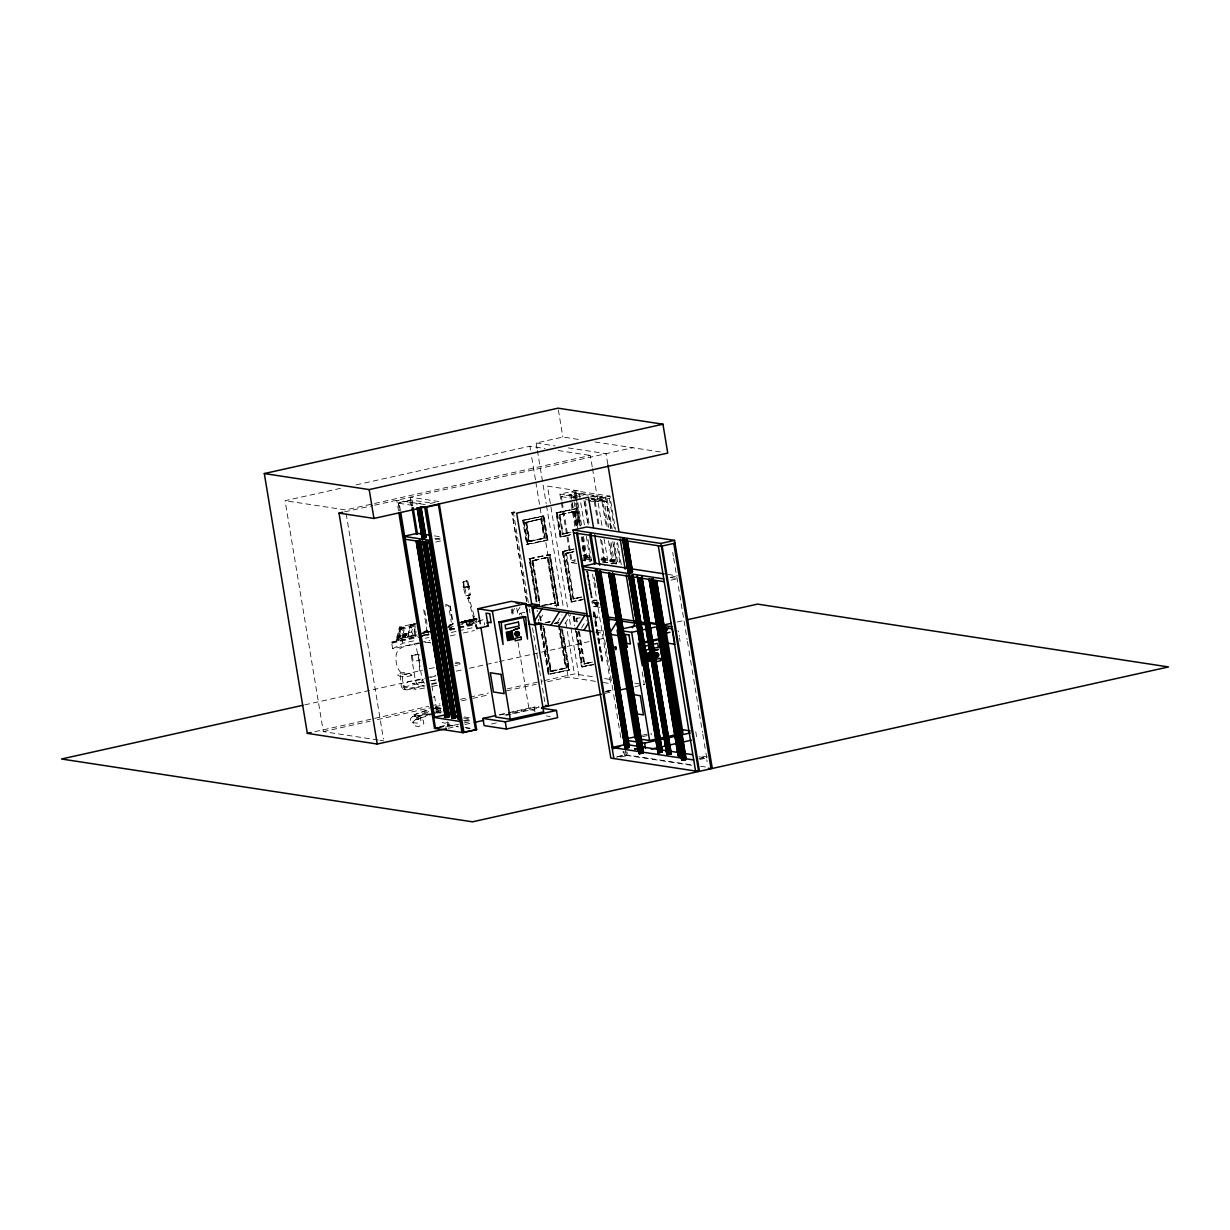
<?xml version="1.0" encoding="UTF-8"?>
<svg xmlns="http://www.w3.org/2000/svg" width="1230" height="1230" viewBox="0 0 1230 1230"><rect width="100%" height="100%" fill="white"/><g stroke="black" fill="none" stroke-linecap="round" stroke-linejoin="round"><path stroke-width="0.75" stroke-dasharray="5 3.75" d="M411.773 675.27C408.913 676.746 397.09 678.284 397.966 673.856L403.163 672.579L409.959 673.61L411.773 675.27L403.102 673.994L397.459 675.101M455.53 662.201C462.926 662.217 460.497 666.583 454.931 665.661M596.012 604.96L595.243 603.223L596.873 602.346L598.318 605.314L596.796 604.776L596.442 602.577L594.644 602.469L595.043 604.806L597.642 604.084M419.215 670.904L419.507 666.26A44.465 16.728 77.5 0 0 416.709 649.409L415.033 644.474L414.064 644.32M399.489 627.039L400.211 628.407L396.89 641.015L396.168 639.646L399.489 627.039L417.293 623.087M401.011 629.345L397.997 640.769L403.286 637.924L401.011 629.345L414.864 626.27M405.116 636.417L402.748 636.94L406.177 636.356L406.946 633.404L405.331 636.54M414.233 624.133L410.513 624.963L407.637 637.232L413.203 635.987L414.987 629.237M407.637 637.232L410.513 624.963M409.375 632.466L411.604 631.974L413.065 626.424M415.187 627.1L413.203 635.987M415.31 630.775L413.572 637.294L416.217 635.879M416.124 631.651L414.695 637.048L413.972 635.679M528.946 541.538L525.748 522.289L541.338 518.814L544.521 538.063L528.946 541.538L525.748 522.289M541.692 518.876L526.117 522.335L529.3 541.584L544.89 538.125L541.692 518.876L526.117 522.335M532.498 560.834L548.073 557.359L532.498 560.834L539.447 602.885M570.981 532.175L562.325 534.097L569.859 531.883M559.496 514.909L575.087 511.449L559.496 514.909L562.694 534.158L569.613 532.621M558.974 624.763L566.031 667.967L550.44 671.442L543.183 626.055M581.729 597.134L573.072 599.056L580.606 596.842M592.491 662.078L583.835 664L591.369 661.802M408.898 631.559L407.914 634.08L409.39 636.556M475.503 619.151L474.765 619.32M538.356 621.135L538.479 619.382M511.941 612.74L514.817 608.127M517.277 611.556L520.167 606.943M540.139 619.244L544.629 612.048M557.205 622.58L561.956 614.969M564.97 623.764L570.674 614.631M581.498 627.961L586.249 620.351M594.966 620.012L597.811 615.446L593.152 614.739M596.581 603.423L598.211 602.546M596.658 603.945L595.043 604.806M463.402 581.467L463.833 587.202L464.648 587.14M463.741 581.452L464.171 587.187M472.627 620.166L473.104 619.551L465.801 621.365L466.739 624.917L477.87 622.442L477.086 619.49L458.129 623.548M467.661 621.242L468.323 620.981M411.573 624.194L410.097 625.809L411.573 628.299L415.263 626.193L413.787 623.702M411.604 636.064L413.08 634.449L411.127 631.052L411.604 631.974M461.973 623.672C461.219 621.719 465.616 622.611 473.058 621.196L474.349 619.228M462.465 622.934C466.585 620.458 459.236 625.24 465.232 622.334L466.601 621.657M464.525 621.657L464.448 622.272M464.894 621.811L464.356 621.827M467.385 621.442L466.016 622.764L469.676 620.366L468.43 621.611M468.077 621.119L468.584 620.704M470.952 620.443L469.276 622.042L470.46 620.796M471.428 620.366L471.69 620.443M469.091 621.473L474.257 619.966M526.071 522.612L541.338 518.814M529.3 541.584L544.89 538.125M574.718 511.388L559.143 514.863L574.718 511.388L577.962 530.361M562.694 534.158L570.582 532.006M547.704 557.313L532.129 560.772L547.704 557.313L555.268 603.023L541.692 605.498M581.344 596.95L573.441 599.118L565.877 553.408L572.796 551.855M550.809 671.488L566.384 668.028L550.809 671.488L543.245 625.778M578.746 631.159L584.188 664.062L592.091 661.909M435.266 713.431L438.557 710.479L440.924 710.156M423.704 609.634L426.672 629.775L427.717 630.867L424.242 632.866L427.563 630.267M448.796 625.255L452.702 623.979L449.442 604.314L445.398 604.806M462.495 621.673L461.542 621.903L465.74 620.843M464.94 621.15L467.093 620.581M434.236 713.6L417.016 719.273L416.693 717.797L428.778 709.879M460.866 622.918L476.225 619.443M464.356 621.15L465.432 620.919M416.693 717.797L428.732 711.54M422.505 632.589L427.087 630.083M427.64 630.575L424.166 632.558L429.408 631.405M446.874 627.515L450.349 625.516M448.535 626.808L452.64 624.456L453.194 626.516L449.088 628.868M440.509 710.479L437.034 712.493L436.312 707.634L440.279 708.972L440.509 710.479L434.098 712.493M468.092 595.12L469.414 597.872L467.677 598.272L467.216 595.32M469.414 597.872L467.8 598.195M467.185 621.627L465.232 622.334M418.661 642.936L392.647 648.733L391.555 642.152L392.186 643.121L401.964 637.878L416.832 634.572M392.647 648.733L402.856 643.259L415.863 640.353M461.081 622.011L462.495 621.55M463.372 621.319L462.296 621.611M465.709 620.966L466.447 620.781M465.801 621.365L468.323 620.012L469.26 623.564L466.739 624.917M467.861 620.474L469.845 619.874L467.8 620.489M469.568 620.12L470.859 619.705M471.274 619.597C470.798 619.905 472.505 619.305 469.983 620.012M473.796 619.536L475.702 618.505L476.948 623.241M475.057 619.136L473.35 619.643M462.911 621.565L464.171 621.196M431.407 713.738L414.418 716.321L414.079 714.83L429.116 709.326M414.418 716.321L431.838 713.154M417.016 719.273L431.315 713.631M434.882 708.665L436.466 707.711L434.621 696.58L432.914 696.626M461.819 621.75L479.454 617.537M414.079 714.83L428.532 709.618M465.078 621.012L464.217 621.304M467.954 598.211L473.827 619.12L474.934 618.875L469.137 597.949M430.685 677.469L435.835 675.793M433.022 697.395L434.621 696.58M404.193 687.001L422.136 682.65L421.782 680.636L423.412 679.268L408.114 681.605L404.055 685.002L404.193 687.001L416.57 689.538L425.642 687.801M537.095 448.673L536.157 442.985L562.863 437.05L579.868 439.648M378.087 739.999L323.305 731.619L285.083 500.687L343.001 487.787M356.085 484.881L529.884 446.198L544.998 448.52M592.214 466.8L590.323 455.438L345.522 509.927L285.083 500.687M344.6 511.849L372.613 505.622M374.489 505.207L632.774 447.735M430.346 503.454L437.173 501.948M576.809 563.509L571.289 562.679L559.942 494.106L574.963 490.77L609.926 496.105L615.446 529.469M561.941 500.41L561.311 496.659L576.332 493.322L609.342 498.365L614.308 528.362M526.532 601.239L511.818 512.418L515.508 511.603M526.824 601.332L512.157 512.664L515.893 511.818M609.926 496.105L594.905 499.457L599.195 525.395M588.832 500.871L594.321 501.717L609.342 498.365M435.297 539.247L440.432 538.11M585.649 499.595L602.1 502.117L606.544 501.117L611.126 528.746M522.642 520.305L543.168 515.923L547.15 539.97L526.625 544.352L522.642 520.305L544.014 516.047L547.996 540.108L527.962 544.567L523.488 520.428L544.014 516.047M569.967 535.035L560.004 536.926L556.022 512.879L576.547 508.482M556.022 512.879L577.393 508.62L556.883 513.002L560.865 537.064L570.443 535.112M435.758 542.015L440.878 540.877M529.1 540.954L544.521 538.063M560.004 536.926L570.935 534.496M526.625 544.352L547.996 540.108M536.142 601.824L529.023 558.789L549.533 554.407L557.897 604.929L553.761 605.667M562.402 551.363L571.243 601.962L562.402 551.363L573.334 548.934M529.023 558.789L550.379 554.546L558.743 605.052L555.099 605.867M562.879 551.44L574.179 549.057M536.987 601.962L529.869 558.927L550.379 554.546M583.02 599.656L571.612 602.008L563.248 551.486L572.842 549.549M573.072 599.056L565.508 553.346L574.164 551.424M573.195 552.039L565.508 553.346M565.877 553.408L573.918 552.147M562.248 502.286L571.873 560.419L575.21 559.665M583.558 557.82L590.554 557.636M571.289 562.679L574.825 561.895M591.83 560.173L586.31 559.327L581.867 560.327L591.061 561.726M466.109 580.821L467.707 581.083L469.107 586.157L463.264 587.264L462.695 582.051L466.8 580.76L469.107 586.157L470.337 594.905L465.663 595.797L463.264 587.264L464.602 587.156L466.708 595.72M600.886 559.373L611.864 561.049L616.307 560.065L613.263 541.646M465.663 595.797L470.337 594.905M611.556 563.97L619.905 562.125L616.799 543.368M468.415 598.149L469.291 597.949M445.076 606.129L448.596 605.391L451.256 622.211M410.759 625.424L416.324 624.179M400.211 628.407L418.016 624.456M398.028 635.941L398.858 635.756M399.15 635.695L399.981 635.51M400.257 635.449L401.088 635.264M405.962 634.188L406.792 634.004M474.841 618.844L473.827 619.12M397.982 636.141L398.812 635.956M399.089 635.895L399.919 635.71M400.211 635.649L401.041 635.464M405.9 634.373L406.746 634.188M458.329 622.795L476.886 618.721M476.917 618.89L472.627 620.474M397.828 636.74L398.658 636.556M398.935 636.494L399.765 636.294M400.042 636.233L400.888 636.048M405.746 634.972L406.592 634.788M449.396 625.347L453.316 624.071L450.057 604.407L449.027 604.007M397.767 636.925L398.612 636.74M398.889 636.679L399.719 636.494M399.996 636.433L400.826 636.248M405.7 635.172L406.53 634.988M397.567 637.724L400.673 636.848M405.485 635.956L406.377 635.572M542.43 605.606L555.637 603.069L541.784 606.159M424.089 632.266L428.947 631.19M670.596 577.393L675.731 576.255M424.242 632.866L429.116 631.774M418.692 634.157L429.854 631.682M448.443 627.546L455.869 625.885M457.729 625.47L476.318 621.335M478.178 620.919L483.759 619.689L484.651 625.055M396.168 639.646L417.139 634.849M419.999 634.157L429.039 632.143M469.26 623.564L480.392 621.088M520.013 613.34L527.132 611.756M570.766 601.885L583.512 599.041M391.555 642.152L417.585 636.356M419.43 635.956L428.732 633.88M449.181 629.33L456.607 627.669M458.467 627.269L473.35 623.948M554.622 605.79L558.743 605.052M571.612 602.008L582.543 599.579M392.047 642.229L416.201 636.848M423.643 635.203L429.224 633.957M449.657 629.406L457.099 627.746M458.959 627.331L473.827 624.025M671.057 580.16L676.177 579.007M422.367 635.818L429.593 634.219M392.186 643.121L416.355 637.74M418.215 637.34L429.362 634.849M449.811 630.298L457.252 628.653M459.113 628.238L473.996 624.825L472.874 620.627M425.165 638.293L428.886 637.463M451.179 632.497L456.76 631.251M458.621 630.836L473.488 627.531M420.522 642.521L429.824 640.446M450.272 635.91L455.838 634.665M463.28 633.004L474.426 630.529M421.183 642.737C413.526 645.858 398.489 643.905 396.26 654.498C395.322 660.879 396.46 668.936 401.672 673.256L405.07 674.163L422.551 670.15M595.182 603.93L597.688 603.377L596.719 603.223M596.519 604.13L599.025 603.576M545.228 622.534L551.178 621.381M546.089 622.657L549.718 621.842M546.566 622.734L550.21 621.919M554.991 623.026L558.82 622.318M576.87 621.95L576.27 618.306L580.083 617.583M554.253 623.595L557.928 622.78M580.253 617.814L576.27 618.306M405.285 689.769L403.255 687.047L402.241 675.162L400.288 674.87L401.318 686.74L403.332 689.476L407.222 689.892L425.026 685.94L417.231 684.572L415.463 680.866L411.281 655.605L418.923 654.268L419.922 660.279L412.281 661.617M554.976 623.702L558.666 622.887M411.281 655.605L418.923 654.268M304.733 704.867L424.488 678.222M426.364 677.807L435.712 675.731M456.299 671.149L461.911 669.904M469.399 668.228L497.458 661.986M499.334 661.571L531.145 654.498M533.005 654.068L589.139 641.583M598.503 639.508L604.115 638.247M677.084 622.011L684.572 620.351M423.089 685.633L403.332 689.476M431.484 683.772L436.819 682.588M431.699 684.449L437.019 683.265M432.56 686.355L437.573 685.233M550.61 670.857L566.031 667.967M584.188 664.062L591.123 662.524M540.078 625.609L548.134 674.255L568.644 669.873L561.833 628.715M575.01 627.546L581.513 666.829L594.259 664M548.134 674.255L569.505 670.012L562.986 630.713M581.513 666.829L593.291 664.538M540.616 623.871L548.98 674.394L569.505 670.012M576.486 631.421L582.359 666.968L593.783 664.6M314.803 731.696L428.716 706.343M430.592 705.928L439.925 703.852M460.466 699.286L467.938 697.625M469.814 697.195L488.479 693.043M507.16 688.892L542.645 680.99M544.506 680.574L574.395 673.932L595.182 677.1M323.305 731.619L370.03 721.226M377.502 719.565L433.56 707.096M435.435 706.666L441.047 705.42M461.604 700.854L470.936 698.778M472.812 698.363L489.632 694.612M506.452 690.876L536.357 684.218M547.565 681.727L568.122 677.146L595.95 681.405M432.606 708.941L436.635 708.049L440.694 711.048M446.89 722.671L444.66 723.179L439.925 721.626M463.572 720.688L470.398 719.166M439.71 726.669L448.012 724.808L457.468 726.254M464.632 721.318L471.274 719.827M438.926 727.345L448.181 725.27L458.621 726.869M438.926 727.699L449.165 725.423L448.566 721.733M499.395 714.753L506.714 713.123M508.543 712.724L534.127 707.019L539.709 707.88L504.238 715.783M605.852 691.352L613.662 689.615M445.414 727.145L462.234 723.394M464.11 722.979L471.582 721.318M499.611 715.076L510.834 712.585M512.695 712.17L538.863 706.343M606.129 691.383L613.616 689.707M605.314 691.967L612.817 690.307M505.007 714.968L510.573 713.723M512.418 713.308L529.115 709.602L534.573 710.433M448.197 728.252L457.545 726.177M465.017 724.516L472.489 722.856M605.083 693.351L613.001 691.583M634.957 686.694L644.305 684.618L641.799 669.474M491.447 724.009L496.935 722.779M642.337 735.233L651.47 733.203M642.429 736.662L651.7 734.602M617.675 756.558L624.502 755.036L692.136 765.368M616.445 757.111L626.393 754.897L690.983 764.768M620.72 757.019L627.561 755.497L626.946 751.822M698.871 758.833L707.404 756.927L699.809 755.774M699.885 759.464L706.527 757.988L707.142 761.754M431.207 680.682L436.45 679.606M429.224 668.674L434.005 667.736L434.728 665.891M434.959 708.741L440.279 708.972M430.392 680.805L434.651 680.298L437.234 683.004M440.54 712.585L436.819 713.031L435.912 707.634L441.616 707.957M423.72 682.281L412.388 683.557L427.979 681.774M442.016 711.893L436.389 712.493L435.912 707.634M469.199 586.126L467.83 586.249L469.291 594.997M434.759 707.757L436.466 707.711M424.888 642.321L430.023 642.506M436.327 708.173L442.001 708.418M594.982 441.954L660.372 451.948M536.157 442.985L555.053 445.875M568.275 447.905L606.067 453.67L607.943 465.032M558.22 450.534L590.323 455.438M583.281 495.213L574.118 493.814L575.348 501.317M590.615 496.336L607.128 498.857L612.094 528.869M580.668 496.49L569.659 494.814L570.904 502.301M589.831 497.889L602.669 499.857L607.328 527.977M559.942 494.106L576.501 496.643M591.215 498.888L606.544 501.117M576.916 497.427L573.257 496.859L578.131 526.332M591.538 499.657L604.33 501.609L608.589 527.409M576.516 498.196L571.028 497.366L575.486 496.366L580.36 525.84M561.311 496.659L570.489 498.073M511.818 512.418L515.062 512.91M438.879 501.563L410.42 497.212L411.712 506.022M512.157 512.664L513.479 512.864L529.1 607.205M429.854 502.87L410.882 499.98L397.213 503.009L416.186 505.914M410.774 500.349L409.928 500.21L410.866 505.899M425.211 504.608L396.752 500.256L398.474 510.588M583.773 547.104L585.757 562.002M585.234 555.314L590.723 556.145M601.685 557.82L616.307 560.065M583.005 555.806L590.323 556.929M601.285 558.605L614.077 560.557L610.726 540.293M601.562 559.312L619.905 562.125M584.435 556.852L589.923 557.697M584.665 557.559L591.999 558.681M601.178 560.096L617.675 562.617L614.262 541.984M434.39 535.896L441.954 537.049M602.869 561.864L619.428 564.385M580.206 558.558L591.215 560.234M602.223 561.926L613.232 563.601L609.496 541.108M434.851 538.663L444.307 540.108M667.936 574.41L677.438 575.871M571.873 560.419L575.532 560.972M670.288 577.47L675.993 578.346M595.52 600.24L596.504 600.378M595.904 602.193L596.873 602.346M597.473 602.685L598.457 602.838M593.475 606.482L594.444 606.621M557.897 604.929L549.041 554.33M593.106 616.722L601.209 617.967M596.258 630.206L603.238 631.282M595.658 632.128L603.223 633.281M424.78 610.695L427.563 627.531M604.622 678.545L610.295 679.421M634.849 683.173L644.305 684.618M603.315 682.527L610.68 683.649L592.537 574.056M455.131 663.385L460.727 664.369M418.953 660.126L419.922 660.279M546.489 715.952L550.21 716.521M464.356 716.967L470.045 717.828M463.479 718.013L471.044 719.181M698.917 756.834L706.527 757.988M465.032 727.422L470.706 728.283M466.201 728.022L469.983 728.591M700.485 766.229L706.174 767.09M379.978 740.291L383.745 740.86M428.732 642.306L430.946 643.044M424.427 683.342L422.136 679.375L417.954 654.114M435.912 710.817L440.863 713.615M577.301 618.736L576.624 618.352L577.239 622.011M466.462 580.791L468.307 586.218M410.359 626.009L410.851 626.931M472.904 619.566L472.182 619.951M415.31 714.338L415.648 715.829M418.308 717.782L418.63 719.258M672.718 552.424L673.333 556.206M673.656 558.113L674.901 565.677M675.224 567.568L676.469 575.148M676.792 577.039L678.038 584.604M678.36 586.51L687.124 639.508M687.447 641.414L688.692 648.979M689.015 650.87L690.261 658.45M690.584 660.341L691.829 667.905M692.152 669.812L693.397 677.376M693.705 679.268L702.484 732.28M702.807 734.172L704.052 741.752M704.375 743.643L705.62 751.207M705.928 753.098L707.188 760.678M695.75 731.727L696.949 738.938M679.514 637.94L680.082 641.353M617.583 542.43L621.273 564.678M610.68 528.608L605.468 497.105L570.52 491.754L572.042 501.025M612.832 541.569L616.814 565.662M602.1 502.117L606.375 527.901M608.496 540.785L611.864 561.049M592.522 468.691L602.239 527.378M604.115 538.74L608.189 563.34M601.654 540.216L605.329 562.464M594.321 501.717L598.364 526.086M600.532 539.217L604.883 565.462M585.326 500.795L589.078 523.427M584.542 502.117L588.294 524.795M625.148 747.379L626.393 754.897M625.686 751.914L626.301 755.697L623.718 755.297L623.087 751.515M583.989 500.579L588.048 525.118M623.887 751.253L624.502 755.036M587.986 539.478L591.43 560.296M594.244 577.331L594.874 581.129M595.197 583.02L596.442 590.585M603.023 630.344L604.284 637.924M604.591 639.815L610.234 673.886M610.541 675.777L611.802 683.357M612.11 685.248L613.37 692.828M613.678 694.719L614.938 702.284M615.246 704.175L616.507 711.755M616.814 713.646L618.075 721.226M618.383 723.117L619.643 730.682M619.951 732.573L621.212 740.153M584.404 524.918L578.777 490.908L547.458 486.111L567.799 608.942M586.279 536.249L590.354 560.818M576.332 493.322L577.577 500.825M577.885 502.701L581.606 525.195M583.481 536.449L586.895 557.067M574.963 490.77L580.791 525.979M582.636 537.095L586.31 559.327M582.19 536.895L586.249 562.079M587.786 571.427L592.122 597.626L587.31 571.366M576.901 508.543L579.668 525.195M575.655 503.193L579.391 525.687M581.252 536.941L585.388 561.941M586.941 571.304L591.276 597.503L586.464 571.227M593.675 611.925L602.039 662.447L594.428 619.336M576.055 508.421L578.823 525.072M582.436 546.904L584.911 561.879M593.183 611.864L594.105 617.475M558.389 409.974L562.863 437.05M575.087 511.449L577.393 525.441M574.195 511.911L576.624 526.578M572.35 502.87L576.347 526.963M571.95 502.885L575.901 526.824M571.212 504.177L574.933 526.686M560.173 515.293L563.217 533.635M566.553 553.792L573.964 598.595M579.468 631.805L584.711 663.554M559.143 514.863L562.325 534.097M578.377 631.098L583.835 664M557.359 513.079L561.341 537.126M563.74 551.563L572.104 602.085M574.487 616.522L575.732 624.01M576.962 631.482L582.851 667.044M574.01 616.445L575.24 623.933M556.514 512.941L560.496 537.003M573.641 616.384L574.871 623.871M576.117 631.359L582.005 666.906M573.149 616.322L574.702 625.67M568.106 610.833L579.376 678.868M537.418 450.564L546.182 503.562M546.504 505.453L563.417 607.682M565.923 622.826L574.395 673.932M543.522 515.97L547.504 540.032M549.902 554.469L558.266 604.976M562.202 628.776L569.013 669.935M542.676 515.847L546.658 539.893M561.357 628.638L568.168 669.812M529.884 446.198L530.514 449.996M531.76 457.56L535.527 480.284M535.834 482.175L556.529 607.113M559.973 627.93L568.122 677.146M548.073 557.359L555.637 603.069M560.034 629.637L566.384 668.028M540.816 519.337L543.845 537.679M547.181 557.82L554.592 602.623M558.236 624.64L565.354 667.582M526.794 522.735L529.823 541.077M533.159 561.218L540.278 604.161M544.229 628.038L551.332 670.98M532.436 561.111L539.847 605.913M532.129 560.772L539.693 606.482M542.876 625.732L550.44 671.442M540.293 616.015L541.215 621.611M523.98 520.505L527.962 544.567M530.345 558.989L537.479 602.024M541.108 623.948L549.472 674.471M539.54 615.646L540.539 621.688M523.134 520.382L527.116 544.429M529.5 558.866L536.634 601.901M540.57 625.686L548.626 674.332M529.423 609.096L530.038 612.863M532.544 627.961L533.482 633.619M533.789 635.51L535.035 643.044M535.357 644.935L545.351 705.313M534.127 707.019L535.035 712.431M516.708 608.097L517.845 614.923M512.433 608.804L513.663 616.276M517.984 642.398L529.115 709.602M511.357 609.234L512.495 616.122M412.819 505.807L411.881 500.118L398.213 503.162L399.458 510.742M447.443 721.841L448.074 725.639L446.598 721.718M431.899 685.74L432.806 691.26M400.411 510.496L399.15 502.932L398.32 502.793L399.566 510.373M412.25 655.744L413.249 661.771M401.964 637.878L402.856 643.259M346.153 513.71L383.437 738.969M437.911 709.279L438.141 710.802M436.635 708.049L437.311 712.831M677.853 630.79A3.69 1.384 77.5 0 1 678.653 631.82M679.606 635.372A3.69 1.384 77.5 0 1 679.606 636.218M519.398 614.892A3.69 1.384 77.5 0 1 521.92 615.277M537.202 611.771A3.69 1.384 77.5 0 1 537.31 610.218M597.719 607.128A3.29 3.014 -81.3 0 1 598.211 600.778M600.255 607.374A3.29 3.014 -81.3 0 1 597.765 601.701M598.318 604.545A3.29 3.014 -81.3 0 1 593.967 606.39A3.29 3.014 -81.3 0 1 593.152 601.455A3.29 3.014 -81.3 0 1 597.78 601.316M591.645 602.316A3.29 3.014 -81.3 0 1 596.012 600.455A3.29 3.014 -81.3 0 1 596.827 605.391A3.29 3.014 -81.3 0 1 592.184 605.544M593.306 602.915L595.751 603.069L594.274 602.008L593.306 602.915M398.182 635.357L397.413 638.309L399.027 635.172L398.182 635.357M399.35 630.959L398.443 634.373L403.255 633.296L404.163 629.898L399.35 630.959M400.18 627.823L399.827 629.16L404.639 628.084L404.993 626.746L400.18 627.823M399.304 635.111L398.52 638.062L400.134 634.926L399.304 635.111M400.411 634.865L399.627 637.817L401.241 634.68L400.411 634.865M403.056 635.756L405.423 635.234L403.056 635.756M403.271 634.972L405.623 634.449L403.271 634.972M403.471 634.188L405.839 633.65L403.471 634.188M412.757 716.46L410.328 718.766L410.928 722.379L417.231 723.194L420.891 720.396L420.291 716.798L417.308 715.706L412.757 716.46M415.571 719.688L412.957 721.764L413.557 725.362L418.354 726.684L423.843 723.778L423.243 720.18L420.06 718.858L415.571 719.688M416.432 504.085L420.46 503.255L416.432 504.085M474.38 616.814L473.273 617.06L474.38 616.814M408.883 502.916L412.819 502.086L408.883 502.916M467.954 586.848L463.495 587.848L469.23 586.756L467.954 586.848M594.521 612.063L602.885 662.586L594.521 612.063"/><path stroke-width="1.5" d="M486.849 622.964L488.064 623.518L488.049 626.085L476.933 628.561L475.979 625.024L476.933 628.561M533.005 609.665L534.22 607.728M534.789 620.427L541.984 608.912M550.902 625.286L559.466 611.587M558.681 626.47L567.23 612.771M576.147 629.145L584.711 615.446M583.927 630.329L588.678 622.718M608.051 622.349L609.957 619.305M609.173 634.188L616.768 622.011M632.343 627.731L635.203 623.164M666.306 631.251L668.213 628.207M659.28 752.145L657.635 752.637L659.065 752.16M660.71 752.16L657.865 752.668L662.355 751.914L633.096 575.532M614.016 574.533L609.557 575.256L614.016 574.533L643.536 752.822M652.146 581.682L656.62 581.037L652.161 581.775L681.681 760.063L684.249 759.909L686.14 759.341L656.605 580.96L686.002 759.433M627.346 747.256L624.902 748.009L629.345 747.287L600.132 570.782M638.754 749.67L637.832 749.531L639.154 749.07M613.832 574.395L643.398 752.929L639.077 753.56L640.384 753.006M671.257 753.683L666.798 754.344L671.257 753.683L642.029 577.193M682.189 755.251L678.145 755.697L682.112 754.882M425.626 541.508L454.823 717.813C458.467 716.69 447.92 719.243 453.593 717.874M445.306 717.351L449.427 716.506L420.214 540.047L449.288 716.552L446.136 717.29L445.322 717.382L416.109 540.939M428.87 541.062L458.39 719.381L460.143 718.889M661.156 752.037L662.355 751.914M638.124 748.47L634.572 749.055L637.601 748.317M425.119 541.615L454.316 717.936L455.792 717.444L451.81 718.351L417.062 507.867M447.889 716.429L444.215 717.198L446.013 716.859M682.988 759.525L681.681 760.063M377.241 744.042L307.331 733.357L264.312 473.55L558.082 408.176L662.955 424.212L667.736 453.071L373.951 518.445L339.003 513.11L377.241 744.042L446.336 728.667M264.312 473.55L369.185 489.586L662.955 424.212M339.003 513.11L342.74 512.28M421.875 506.791L425.672 507.36L439.341 504.331L476.64 729.621L462.972 732.665L434.513 728.314L398.781 512.48M573.088 530.022L660.864 543.445L698.625 771.502L610.833 758.08L573.088 530.022L586.756 526.978L674.532 540.401L712.293 768.458M660.864 543.445L674.532 540.401M674.993 543.168L661.325 546.212L573.549 532.79M628.053 568.322L595.751 563.386L582.082 566.43L663.77 578.915M480.284 623.702L477.809 608.773L511.188 601.347L525.764 603.561L543.675 711.816L510.296 719.258L495.736 717.029L480.899 627.438M477.809 608.773L492.369 611.003L525.764 603.561M525.933 605.421L532.621 603.93L538.433 604.822L531.76 606.313L525.933 605.421L526.87 611.018M591.876 631.543L535.204 622.887L532.652 607.482L537.987 606.298L586.556 613.724M498.811 622.042L501.24 622.411L503.07 644.551L498.811 622.042L523.304 616.584L525.717 616.953L527.547 639.093L523.304 616.584M501.24 622.411L525.717 616.953M528.408 620.335L529.023 624.071L534.85 624.963L541.523 623.472L538.617 623.026M515.724 631.959L517.953 631.467M515.339 632.451L518.491 631.743M515.078 633.035L518.922 632.174M514.955 633.665L519.26 632.712M514.986 634.296L519.444 633.312M515.17 634.911L519.475 633.942M515.493 635.433L519.352 634.572M515.939 635.849L519.029 635.157M516.462 636.11L518.691 635.618M622.657 628.822L650.47 622.641L657.758 623.748M302.872 705.282L61.5 759.002L472.458 821.825L1168.5 666.937L757.542 604.115L686.432 619.935M663.985 624.932L671.472 623.272M622.549 630.898L631.651 632.297L646.488 628.991M650.209 628.161L657.62 626.516M666.414 633.05L669.981 632.266M643.351 642.152L648.594 640.999M652.085 640.215L659.08 638.662M644.028 642.921L659.757 639.416M644.366 646.304L649.363 645.181M652.7 644.443L657.712 643.321L658.373 647.272L645.012 650.255M654.191 650.316L658.496 649.363L654.298 650.916M645.55 653.514L649.901 652.546M646.304 654.16L647.38 653.914L647.58 655.098L646.488 655.329M650.855 653.145L649.763 653.391L649.963 654.56L651.054 654.314M655.006 653.253L657.235 652.761M654.621 653.745L657.773 653.038M646.611 656.036L647.687 655.79L647.887 656.974L646.796 657.204M651.162 655.021L650.086 655.267L650.27 656.436L651.362 656.19M654.36 654.329L658.204 653.468M654.237 654.96L658.542 654.006M654.268 655.59L658.726 654.606M307.331 733.357L311.067 732.527M646.918 657.912L648.01 657.666L648.195 658.85L647.118 659.08M651.47 656.897L650.393 657.143L650.578 658.311L651.669 658.065M654.452 656.205L658.757 655.236M654.775 656.728L658.634 655.867M655.221 657.143L658.311 656.451M655.744 657.404L657.973 656.912M647.226 659.787L648.318 659.541L648.502 660.725L647.426 660.956M651.792 658.773L650.701 659.019L650.901 660.187L651.977 659.957M655.682 659.357L660.264 658.342L660.664 660.741L654.545 662.109M646.934 661.878L652.73 660.587M445.629 714.738L433.667 717.398L460.158 721.457M434.513 728.314L437.926 727.545M438.926 727.699L435.497 728.452L399.765 512.633M541.569 708.157L556.467 710.433L557.651 717.659L506.468 729.036L484.143 725.623L482.944 718.412L495.736 715.568M474.349 722.441L483.682 720.35M541.584 707.481L601.347 694.181M620.028 690.015L627.5 688.354M482.944 718.412L505.269 721.826L556.467 710.433M627.715 738.477L635.018 736.862M625.732 744.442L612.063 747.486L639.554 751.684M613.232 748.086L619.859 746.61M640.476 739.153L649.578 740.537L656.989 738.892M660.71 738.062L664.415 737.247M668.121 736.416L675.547 734.771M640.83 742.551L644.566 743.12L655.529 740.675M659.188 739.86L664.661 738.646M668.321 737.831L675.639 736.201M681.128 734.987L690.261 732.942M651.239 749.116L656.728 747.902M660.372 747.087L665.861 745.857M669.52 745.042L676.838 743.412M682.312 742.197L691.46 740.168M460.727 718.966L458.39 719.381M446.49 716.644L447.474 716.444M451.856 718.382L453.778 718.059L424.581 541.738M487.88 626.116L487.28 625.516M626.378 643.844L627.485 647.226L626.378 646.411M627.915 747.179L629.345 747.287M439.341 504.331L438.357 504.177L475.533 729.836L474.703 729.698M430.608 535.327L417.37 533.297L403.701 536.341L430.177 540.385M631.851 568.906L664.139 573.841M404.147 539.109L430.638 543.153M582.543 569.183L664.215 581.682M515.847 602.915L518.968 603.392M523.765 604.13L530.484 605.145M606.559 616.784L615.292 618.121M619.951 618.828L637.048 621.442M640.538 621.98L645.197 622.688M651.808 623.702L655.298 624.225M665.784 625.839L671.995 626.777M532.652 607.482L589.339 616.153M606.344 618.752L617.675 620.489M621.212 621.027L644.12 624.533M664.907 627.7L672.472 628.868L674.732 642.552M608.881 634.142L620.227 635.879M666.476 642.952L675.024 644.259M640.523 643.705L638.093 643.321L642.352 665.83L640.676 645.55M633.143 694.581L640.261 695.673L643.444 714.907L636.325 713.831M545.351 705.42L548.58 705.912L535.142 624.655M682.727 729.744L690.168 730.881M627.807 740.552L637.109 741.982M454.9 715.522L458.682 716.091M627.623 744.734L637.125 746.18M640.922 746.764L658.019 749.378M661.817 749.962L678.914 752.576M684.618 753.452L692.213 754.605M642.983 752.207L682.127 758.203M684.003 758.48L693.735 759.971M476.64 729.621L463.08 732.296L463.925 732.419L426.626 507.129M708.449 768.258L711.032 768.642L673.748 543.352M435.605 728.083L436.45 728.221M696.826 770.841L699.424 771.241L662.124 545.936M658.281 545.736L695.565 771.026M665.046 624.855L682.957 733.111M656.128 580.883L685.725 759.556M655.698 580.898L685.31 759.679M655.298 581.498L684.818 759.802M654.744 581.621L684.249 759.909M654.16 581.713L683.665 760.017M653.268 578.715L683.096 760.079M652.992 578.838L653.607 582.59M652.592 578.961L682.588 760.125M652.976 581.344L653.591 585.096M666.645 663.923L667.26 667.675M667.89 671.442L668.505 675.193M669.12 678.945L669.75 682.696M670.365 686.448L670.996 690.199M671.611 693.951L672.226 697.702M672.856 701.469L673.471 705.221M674.101 708.972L674.716 712.724M675.347 716.475L675.962 720.226M676.577 723.978L677.207 727.745M679.068 738.999L679.683 742.751M680.313 746.502L680.928 750.254M681.558 754.021L682.173 757.772M652.085 579.084L682.158 760.14M652.284 581.59L681.851 760.125M651.531 579.192L680.728 755.62M650.931 579.299L680.144 755.712M650.363 579.361L679.575 755.789M649.855 579.407L679.052 755.835M649.348 579.053L678.637 755.835M678.33 755.82L649.071 579.161L678.161 755.774M641.876 577.131L671.119 753.79M641.568 577.116L670.842 753.913M641.23 577.608L670.442 754.036M640.738 577.731L669.935 754.159M640.169 577.839L669.381 754.267M639.585 577.946L668.797 754.359M639.016 578.008L668.228 754.436M638.508 578.054L667.706 754.482M638.078 578.069L667.275 754.497M637.417 575.932L666.968 754.467M637.278 576.04L666.814 754.421M627.454 541.4L632.528 571.812M627.1 539.678L632.435 571.904M632.897 575.486L662.263 752.022M626.87 539.785L632.205 572.012M632.82 575.809L662.017 752.13M626.501 539.909L631.836 572.135M632.451 575.932L661.648 752.253M626.024 540.032L631.359 572.258M631.989 576.055L661.171 752.376M625.47 540.154L630.805 572.38M631.436 576.178L660.633 752.483M624.902 540.247L630.237 572.488M630.852 576.27L660.049 752.591M624.01 538.433L629.652 572.565M630.283 576.347L659.465 752.668M623.472 538.494L629.13 572.611M629.745 576.409L658.942 752.714M623.441 539.939L624.379 545.628M629.714 577.869L630.344 581.652M630.959 585.449L631.59 589.232M632.22 593.029L632.85 596.827M633.481 600.609L634.111 604.407M634.726 608.204L635.357 611.987M635.987 615.784L636.617 619.566M637.248 623.364L637.878 627.162M638.493 630.944L639.123 634.741M640.692 644.213L641.322 648.01M641.952 651.808L642.583 655.59M643.213 659.388L643.828 663.185M644.459 666.968L645.089 670.765M645.719 674.547L646.35 678.345M646.98 682.143L647.595 685.925M648.225 689.723L648.856 693.505M649.486 697.302L650.116 701.1M650.747 704.882L651.362 708.68M651.992 712.477L652.623 716.26M653.253 720.057L653.883 723.84M623.026 538.509L658.481 752.745M622.688 538.494L658.142 752.729M622.472 538.448L657.942 752.683M607.943 465.032L618.921 531.283M620.166 538.863L625.178 569.152M626.132 574.825L633.957 622.149M631.651 632.297L649.578 740.537M644.566 743.12L645.458 748.532M613.401 574.256L643.121 753.037M613.232 574.195L613.893 578.192M614.462 581.713L615.138 585.695M615.707 589.216L616.338 592.968M616.691 595.074L617.583 600.471M617.937 602.592L618.552 606.344M619.182 610.095L619.797 613.847M620.412 617.598L621.042 621.35M621.611 624.871L622.288 628.868M622.857 632.389L623.533 636.371M624.102 639.892L624.763 643.874M625.347 647.395L626.009 651.377M626.593 654.898L627.254 658.896M627.823 662.417L628.499 666.399M629.068 669.92L629.745 673.902M630.313 677.423L630.99 681.42M631.559 684.941L632.22 688.923M632.804 692.444L633.465 696.426M634.05 699.947L634.711 703.929M635.28 707.45L635.956 711.447M636.525 714.968L637.202 718.95M637.77 722.471L638.447 726.453M639.016 729.974L639.677 733.972M640.261 737.493L640.922 741.475M641.507 744.996L642.168 748.978M612.678 572.673L642.706 753.16M612.694 574.994L642.214 753.283M612.125 575.102L641.645 753.406M611.541 575.194L641.061 753.498M610.972 575.271L640.492 753.575M610.464 575.317L639.984 753.621M610.065 573.195L610.68 576.962M611.31 580.714L611.925 584.465M637.094 736.493L637.709 740.245M638.339 743.996L638.954 747.748M609.957 574.963L639.554 753.621M609.542 573.241L639.246 753.606M609.05 572.888L639.077 753.56M608.773 573.011L638.016 749.654M608.635 573.103L637.847 749.608M617.091 630.068L635.018 738.323M593.46 527.424L588.447 497.197L516.677 513.156L531.698 603.869M594.705 534.989L599.717 565.216M600.655 570.889L608.466 618.137M610.972 633.25L620.366 689.938M599.963 570.735L629.222 747.379M599.656 570.705L628.93 747.502M599.333 571.197L628.53 747.625M598.826 571.32L628.038 747.748M598.272 571.443L627.469 747.855M597.672 571.535L626.885 747.963M590.877 533.897L595.751 563.386M596.796 569.736L626.316 748.024M596.289 569.767L625.793 748.071M595.858 569.782L625.378 748.086M589.631 534.189L594.659 564.478M595.505 569.536L625.071 748.071L595.366 569.628M577.393 532.99L613.124 748.809M576.593 533.251L613.893 758.541M531.76 606.313L534.85 624.963M492.369 611.003L510.296 719.258M505.269 721.826L506.468 729.036M425.672 507.36L462.972 732.665M431.607 546.428L459.267 713.462M424.688 507.221L461.988 732.511M430.146 540.893L459.666 719.196M429.685 540.985L459.205 719.289M430.577 546.443L431.192 550.21M431.807 553.961L432.437 557.713M433.052 561.464L433.683 565.216M434.298 568.967L434.913 572.719M435.543 576.47L436.158 580.237M436.788 583.989L437.403 587.74M438.034 591.492L438.649 595.243M442.692 619.643L443.307 623.395M443.938 627.146L444.553 630.898M445.168 634.665L445.798 638.416M446.413 642.168L447.043 645.919M447.659 649.671L448.274 653.422M448.904 657.174L449.519 660.941M455.115 694.719L455.73 698.471M456.361 702.222L456.976 705.974M457.606 709.725L458.221 713.492M429.255 540.923L458.805 719.35M428.993 541L458.529 719.381M421.044 507.021L426.01 537.433M426.687 541.154L455.838 717.536M420.768 507.16L425.795 537.495M426.518 541.169L455.607 717.613M421.183 510.865L424.319 529.838M424.95 533.62L425.58 537.418M426.21 541.2L426.825 544.998M427.456 548.795L428.086 552.577M428.716 556.375L429.347 560.157M429.962 563.955L430.592 567.753M431.223 571.535L431.853 575.332M432.483 579.13L444.091 649.271M444.722 653.068L445.352 656.851M445.983 660.648L446.598 664.431M447.228 668.228L447.858 672.026M448.489 675.808L455.392 717.521M420.414 507.267L425.442 537.602M426.072 541.385L455.254 717.705M419.984 507.375L424.996 537.71M419.476 507.498L424.488 537.833M418.938 507.606L423.966 537.941M418.4 507.713L423.428 538.048M424.058 541.846L453.24 718.166M417.923 507.805L422.935 538.14M423.566 541.938L452.763 718.259M417.508 507.882L422.536 538.217M423.151 542.015L452.348 718.32M417.293 507.79L422.228 538.263M422.951 541.923L452.04 718.366M419.83 540.216L449.027 716.644M419.445 540.324L448.658 716.736M418.984 540.431L448.181 716.859M413.126 507.698L417.508 534.204M418.461 540.554L447.674 716.982M417.923 540.677L447.12 717.09M412.035 507.913L416.416 534.42M417.401 540.77L446.598 717.198M416.924 540.862L446.136 717.29M419.368 555.714L419.984 559.466M420.614 563.217L421.229 566.969M421.859 570.72L422.474 574.487M423.089 578.238L423.72 581.99M424.335 585.741L424.965 589.493M425.58 593.244L426.21 596.996M426.825 600.763L427.44 604.514M428.071 608.266L428.686 612.017M429.316 615.769L429.931 619.52M430.546 623.272L431.177 627.039M431.791 630.79L432.422 634.542M433.037 638.293L433.667 642.045M434.282 645.796L434.897 649.548M435.528 653.299L436.143 657.066M436.773 660.818L437.388 664.569M438.003 668.321L438.633 672.072M439.248 675.824L439.879 679.575M416.54 540.923L445.737 717.351M416.247 540.877L445.46 717.382M400.719 512.387L434.574 716.859M369.185 489.586L373.951 518.445M614.954 647.088C615.738 653.76 617.537 644.997 614.954 647.088M518.43 622.042L505.069 625.009L505.73 628.961L519.091 625.993L518.43 622.042M519.214 628.069L513.571 629.945L519.214 628.069M512.064 630.929L506.268 632.22L507.652 640.584L513.448 639.308L512.064 630.929M508.098 632.62L507.021 632.866L507.206 634.034L508.298 633.804L508.098 632.62M509.835 632.235L508.759 632.481L508.943 633.65L510.035 633.419L509.835 632.235M511.572 631.851L510.481 632.097L510.681 633.265L511.772 633.02L511.572 631.851M508.405 634.495L507.329 634.741L507.513 635.91L508.605 635.679L508.405 634.495M510.143 634.111L509.066 634.357L509.251 635.526L510.342 635.295L510.143 634.111M511.88 633.727L510.804 633.973L510.988 635.141L512.08 634.911L511.88 633.727M508.728 636.387L507.636 636.617L507.836 637.801L508.913 637.555L508.728 636.387M510.45 635.987L509.374 636.233L509.574 637.401L510.65 637.171L510.45 635.987M512.187 635.602L511.111 635.849L511.296 637.017L512.387 636.786L512.187 635.602M509.036 638.262L507.944 638.493L508.144 639.677L509.22 639.431L509.036 638.262M510.773 637.863L509.681 638.109L509.881 639.277L510.957 639.047L510.773 637.863M512.51 637.478L511.419 637.724L511.619 638.893L512.695 638.662L512.51 637.478M520.982 637.048L514.863 638.416L515.262 640.815L521.382 639.446L520.982 637.048M649.117 653.53L648.041 653.776L648.225 654.944L649.317 654.698L649.117 653.53M649.425 655.405L648.348 655.652L648.533 656.82L649.625 656.589L649.425 655.405M649.748 657.281L648.656 657.527L648.856 658.696L649.932 658.465L649.748 657.281M650.055 659.157L648.963 659.403L649.163 660.572L650.24 660.341L650.055 659.157M489.663 613.662L486.019 613.109L487.51 622.134L491.154 622.688L489.663 613.662M628.945 634.957L625.301 634.403L626.793 643.428L630.437 643.982L628.945 634.957M500.979 674.378L490.293 672.749L493.476 691.983L504.162 693.628L500.979 674.378"/></g></svg>
